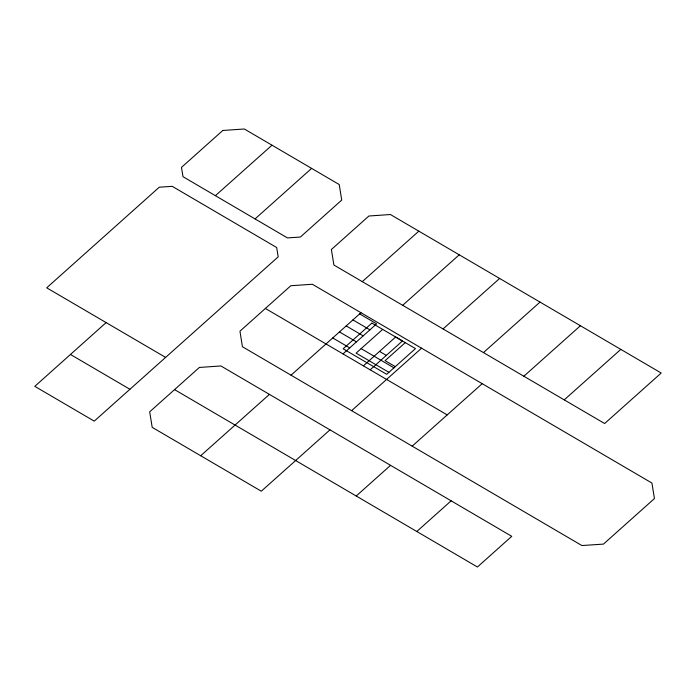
<?xml version="1.0" encoding="UTF-8"?>
<svg xmlns="http://www.w3.org/2000/svg" width="696" height="696" viewBox="0 0 696 696"><rect width="100%" height="100%" fill="white"/><g stroke="black" fill="none" stroke-linecap="round" stroke-linejoin="round"><path stroke-width="1.04" d="M174.539 389.603L477.43 567.005L511.751 536.329L220.893 365.957L199.369 367.445L149.684 411.832L152.198 427.353L261.296 491.202L329.974 429.85M265.376 308.459L239.963 331.183L242.417 346.721L581.899 545.542L603.449 544.107L654.44 498.562L651.926 483.041L312.365 284.264L290.806 285.734L265.376 308.459L447.197 414.912M215.395 195.672L271.997 145.203M106.123 322.596L34.8 386.341L94.247 421.141L278.191 256.85L276.669 247.506L172.225 186.337L159.288 187.198L46.702 287.822L165.605 357.405M255.032 218.918L311.617 168.389M362.277 281.645L418.835 231.159M200.7 455.741L269.43 394.38M291.015 375.205L360.972 312.721M342.998 353.899L376.64 323.84L359.658 313.896M402.671 305.3L604.641 423.525L661.2 373.03L390.421 214.525L368.906 216.004L331.383 249.507L333.897 265.028L402.671 305.3L459.238 254.806M382.67 329.399L356.108 353.124L388.916 372.325M363.382 365.826L395.685 336.977L402.479 340.953L370.176 369.811M405.281 342.632L385.097 360.667L395.285 366.635M351.602 410.666L421.576 348.191M443.056 328.938L499.624 278.461M483.459 352.585L540.018 302.099M356.213 496.013L390.552 465.346M412.189 446.153L482.206 383.67M523.853 376.231L580.412 325.745M416.808 531.5L451.13 500.833M564.238 399.869L620.797 349.401M352.924 319.908L369.915 329.852M346.199 325.919L363.181 335.863M379.538 351.402L386.332 355.378M339.465 331.931L356.456 341.875M361.128 348.635L393.945 367.836M332.74 337.943L349.723 347.887M70.461 354.464L129.917 389.273M222.798 130.483L181.473 167.397L183.013 176.706L287.448 237.91L300.376 237.04L341.736 200.074L339.222 184.544L244.322 128.995L222.798 130.483M371.908 323.101L343.137 348.8L386.706 374.3L415.477 348.6L371.908 323.101"/></g></svg>
